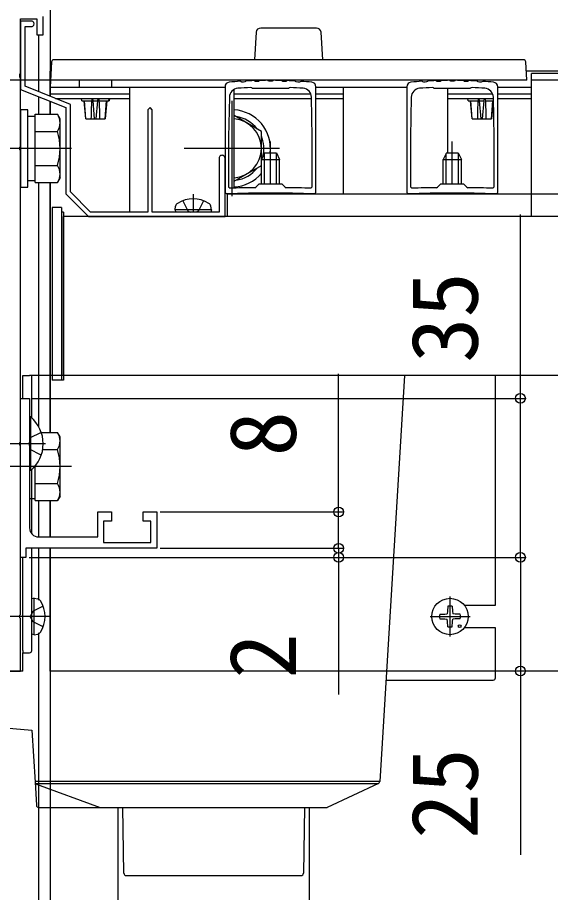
# Model space of a CAD drawing. Units: millimetres, scale not verified. Extents: x -875 to 875, y -1303 to 1296.
# Drawn here: x -284.1 to -166.9, y -872.2 to -679.6 of the extents above; entities that cross this region are included whole.
import ezdxf
from ezdxf.enums import TextEntityAlignment as Align

# ---------------------------------------------------------------- set-up
doc = ezdxf.new("R2010")
doc.units = ezdxf.units.MM
doc.header["$LTSCALE"] = 8
for name, color, linetype in [('0-2_YKK_11', 7, 'Continuous'), ('0-3_YKK_12', 2, 'Continuous'), ('0-4_YKK_13', 4, 'Continuous'), ('0-5_YKK_D', 6, 'Continuous')]:
    doc.layers.add(name, color=color, linetype=linetype)
doc.styles.add('ＭＳ ゴシック', font='')
doc.styles.get('ＭＳ ゴシック').set_extended_font_data('MS Gothic')

msp = doc.modelspace()

# ---------------------------------------------------------------- linework, layer by layer
at = {"layer": '0-2_YKK_11'}
for p, q in [((-218.5, -718.16), (-218.5, -694.882)), ((-178.5, -718.16), (-178.5, -694.882)), ((-219.611, -717.229), (-219.3, -716.929)), ((-218.812, -718.46), (-218.5, -718.16)), ((-179.611, -717.229), (-179.3, -716.929)), ((-178.812, -718.46), (-178.5, -718.16))]:
    msp.add_line(p, q, dxfattribs=at)
for points in [[(-310, -823.46), (-283.5, -823.46), (-283.5, -811.918), (-283.62, -811.735), (-283.62, -811.185), (-283.5, -811.002), (-283.5, -773.918), (-283.62, -773.735), (-283.62, -773.185), (-283.5, -773.002), (-283.5, -708.918), (-283.62, -708.735), (-283.62, -708.185), (-283.5, -708.002), (-283.5, -692.918), (-283.62, -692.735), (-283.62, -692.185), (-283.5, -692.002), (-283.5, -679.96), (-279.9, -679.96), (-279.9, -683.46), (-278.5, -683.46), (-278.5, -679.46)], [(-281.1, -680.46), (-283.5, -680.46), (-283.5, -695.46), (-273.5, -699.46), (-273.5, -718.46), (-268.5, -723.46)], [(-239.8, -710.61), (-239.8, -722.46), (-254.5, -722.46), (-254.5, -699.96), (-255, -699.46), (-255.5, -699.96), (-255.5, -722.46), (-268.086, -722.46), (-272.5, -718.046), (-272.5, -698.783), (-282.5, -694.783), (-282.5, -681.66), (-281.1, -681.66)], [(-238.5, -694.882), (-238.5, -718.16), (-238.188, -718.46)], [(-234.787, -693.87), (-234.966, -693.782), (-235.146, -693.693)], [(-233.811, -693.613), (-233.978, -693.723), (-234.146, -693.832)], [(-224.158, -695.068), (-224.383, -695.155), (-224.5, -695.272), (-232.5, -695.272), (-232.617, -695.155), (-232.842, -695.068)], [(-231.793, -693.726), (-231.97, -693.632), (-232.147, -693.539)], [(-230.805, -693.499), (-230.976, -693.603), (-231.146, -693.707)], [(-228.799, -693.672), (-228.973, -693.573), (-229.147, -693.474)], [(-227.799, -693.474), (-227.973, -693.574), (-228.146, -693.673)], [(-225.805, -693.708), (-225.976, -693.604), (-226.147, -693.5)], [(-224.793, -693.541), (-224.97, -693.635), (-225.146, -693.728)], [(-222.811, -693.834), (-222.978, -693.725), (-223.146, -693.615)], [(-221.787, -693.698), (-221.966, -693.786), (-222.145, -693.875)], [(-198.5, -694.882), (-198.5, -718.16), (-198.188, -718.46)], [(-194.787, -693.87), (-194.966, -693.782), (-195.146, -693.693)], [(-193.811, -693.613), (-193.978, -693.723), (-194.146, -693.832)], [(-184.158, -695.068), (-184.383, -695.155), (-184.5, -695.272), (-192.5, -695.272), (-192.617, -695.155), (-192.842, -695.068)], [(-191.793, -693.726), (-191.97, -693.632), (-192.147, -693.539)], [(-190.805, -693.499), (-190.976, -693.603), (-191.146, -693.707)], [(-188.799, -693.672), (-188.973, -693.573), (-189.147, -693.474)], [(-187.799, -693.474), (-187.973, -693.574), (-188.146, -693.673)], [(-185.805, -693.708), (-185.976, -693.604), (-186.147, -693.5)], [(-184.793, -693.541), (-184.97, -693.635), (-185.146, -693.728)], [(-182.811, -693.834), (-182.978, -693.725), (-183.146, -693.615)], [(-181.787, -693.698), (-181.966, -693.786), (-182.145, -693.875)], [(-237.534, -697.191), (-237.7, -705.972), (-237.7, -716.929), (-237.389, -717.229)], [(-219.3, -716.929), (-219.3, -705.972), (-219.466, -697.191)], [(-197.534, -697.191), (-197.7, -705.972), (-197.7, -716.929), (-197.389, -717.229)], [(-179.3, -716.929), (-179.3, -705.972), (-179.466, -697.191)], [(-268.5, -723.46), (-238.5, -723.46), (-238.5, -710.61)], [(-231.944, -717.096), (-231.736, -717.008), (-231, -716.272), (-226, -716.272), (-225.264, -717.008), (-225.056, -717.096)], [(-191.944, -717.096), (-191.736, -717.008), (-191, -716.272), (-186, -716.272), (-185.264, -717.008), (-185.056, -717.096)], [(-283.5, -798.46), (-283.5, -763.46), (-281.5, -763.46), (-281.5, -773.002), (-281.62, -773.185), (-281.62, -773.735), (-281.5, -773.918), (-281.5, -791.96)], [(-279.5, -793.96), (-266.5, -793.96), (-266.5, -788.46), (-263.5, -788.46), (-263.5, -790.46), (-265.2, -790.46), (-265.2, -795.16), (-254.8, -795.16), (-254.8, -790.46), (-256.5, -790.46), (-256.5, -788.46), (-253.5, -788.46), (-253.5, -796.46), (-282.3, -796.46), (-282.3, -798.46), (-283.5, -798.46)]]:
    msp.add_lwpolyline(points, dxfattribs=at)
for centre, radius, start, end in [((-281.1, -681.06), 0.6, 269.99999, 90.00001), ((-237.5, -694.882), 1, 95.21592, 180.00003), ((-228.5, -793.474), 100.002, 93.81071, 95.21588), ((-228.5, -793.472), 98.501, 92.52651, 94.18035), ((-228.5, -793.472), 99.799, 93.24288, 93.61203), ((-228.5, -793.47), 99.998, 92.08976, 93.04419), ((-228.5, -793.476), 99.805, 91.51923, 91.89108), ((-228.5, -793.469), 99.997, 90.37058, 91.3206), ((-228.5, -793.465), 99.793, 89.79674, 90.17186), ((-228.5, -793.47), 99.998, 88.6515, 89.59815), ((-228.5, -793.469), 99.797, 88.07405, 88.45289), ((-228.5, -793.47), 99.998, 86.93104, 87.87533), ((-228.5, -793.472), 98.501, 85.81965, 87.47349), ((-228.5, -793.477), 99.805, 86.34926, 86.73234), ((-228.5, -793.472), 100, 84.7841, 86.15061), ((-219.5, -694.882), 1, 359.99997, 84.78408), ((-197.5, -694.882), 1, 95.21592, 180.00003), ((-188.5, -793.474), 100.002, 93.81071, 95.21588), ((-188.5, -793.472), 98.501, 92.52651, 94.18035), ((-188.5, -793.472), 99.799, 93.24288, 93.61203), ((-188.5, -793.47), 99.998, 92.08976, 93.04419), ((-188.5, -793.476), 99.805, 91.51923, 91.89108), ((-188.5, -793.469), 99.997, 90.37058, 91.3206), ((-188.5, -793.465), 99.793, 89.79674, 90.17186), ((-188.5, -793.47), 99.998, 88.6515, 89.59815), ((-188.5, -793.469), 99.797, 88.07405, 88.45289), ((-188.5, -793.47), 99.998, 86.93104, 87.87533), ((-188.5, -793.472), 98.501, 85.81965, 87.47349), ((-188.5, -793.477), 99.805, 86.34926, 86.73234), ((-188.5, -793.472), 100, 84.7841, 86.15061), ((-179.5, -694.882), 1, 359.99997, 84.78408), ((-235.534, -697.229), 2, 94.18036, 178.91784), ((-221.466, -697.229), 2, 1.08216, 85.81964), ((-195.534, -697.229), 2, 94.18036, 178.91784), ((-181.466, -697.229), 2, 1.08216, 85.81964), ((-239.15, -710.61), 0.65, 359.99999, 180.00001), ((-228.5, -968.275), 251.203, 90.78553, 92.02799), ((-228.5, -968.275), 251.203, 87.97201, 89.21447), ((-188.5, -968.275), 251.203, 90.78553, 92.02799), ((-188.5, -968.275), 251.203, 87.97201, 89.21447), ((-228.5, -968.273), 250.001, 87.77904, 92.22096), ((-188.5, -968.273), 250.001, 87.77904, 92.22096), ((-279.5, -791.96), 2, 180.00001, 269.99999)]:
    msp.add_arc(centre, radius, start, end, dxfattribs=at)
at = {"layer": '0-3_YKK_12'}
for p, q in [((-277, -440.307), (-277, -696.983)), ((-279.5, -683.45), (-279.5, -695.983)), ((-276.786, -691.46), (-277, -691.46)), ((-277, -696.983), (-277, -691.46)), ((515.523, -691.46), (-172.214, -691.46)), ((516.04, -691.96), (-171.092, -691.96)), ((-171.092, -723.46), (-171.092, -691.96)), ((-277, -694.96), (-238.5, -694.96)), ((-218.5, -694.96), (-198.5, -694.96)), ((-178.5, -694.96), (-171.092, -694.96)), ((518.138, -693.46), (-171.092, -693.46)), ((-277, -696.46), (-259.5, -696.46)), ((-236.5, -696.46), (-219.619, -696.46)), ((-218.5, -696.46), (-212.5, -696.46)), ((-189.5, -696.46), (-179.619, -696.46)), ((-178.5, -696.46), (-171.092, -696.46)), ((-279.5, -697.06), (-279.5, -700.954)), ((-277, -700.954), (-277, -698.06)), ((-277, -698.26), (-277, -700.954)), ((-275.807, -697.46), (-259.5, -697.46)), ((-237, -697.96), (-237, -718.96)), ((-236.5, -697.46), (-219.461, -697.46)), ((-218.5, -697.46), (-212.5, -697.46)), ((-189.5, -697.46), (-179.461, -697.46)), ((-178.5, -697.46), (-171.092, -697.46)), ((-226.5, -708.46), (-247.5, -708.46)), ((-279.5, -715.966), (-279.5, -769.665)), ((-238, -718.46), (-238, -723.46)), ((-274, -758.46), (-274, -723.46)), ((121.5, -723.46), (-238, -723.46)), ((542.5, -758.46), (-274, -758.46)), ((-279.5, -785.966), (-279.5, -793.96)), ((-277, -785.966), (-277, -793.96)), ((-277, -793.96), (-277, -785.966)), ((-279.5, -796.46), (-279.5, -807.862)), ((-277, -823.46), (-277, -796.46)), ((-279.5, -815.058), (-279.5, -1053.46))]:
    msp.add_line(p, q, dxfattribs=at)
for points in [[(-277, -715.966), (-277, -758.46), (-277, -770.954)], [(-277, -770.954), (-277, -758.46), (-277, -715.966)], [(-238, -718.46), (121.5, -718.46), (541, -718.46)], [(542.5, -723.46), (121.5, -723.46), (-274, -723.46)], [(-277, -796.46), (-277, -823.46), (-277, -853.46), (-277, -1053.46)], [(542.5, -823.46), (-179, -823.46), (-277, -823.46)]]:
    msp.add_lwpolyline(points, dxfattribs=at)
at = {"layer": '0-4_YKK_13'}
for p, q in [((-231.629, -682.899), (-232, -688.96)), ((-218.369, -681.96), (-230.631, -681.96)), ((-217, -688.96), (-217.371, -682.899)), ((-172.837, -688.96), (-276.163, -688.96)), ((-276.662, -689.429), (-277, -694.96)), ((-172.092, -693.46), (-172.338, -689.429)), ((-277, -694.96), (-238.5, -694.96)), ((-172.092, -693.46), (-276.908, -693.46)), ((-270.5, -694.96), (-270.5, -693.46)), ((-263.5, -693.46), (-263.5, -694.96)), ((-259.5, -694.96), (-259.5, -722.46)), ((-212.5, -694.96), (-212.5, -718.46)), ((-236.5, -717.199), (-236.5, -695.477)), ((-189.5, -709.46), (-189.5, -695.272)), ((-270.025, -697.96), (-270.104, -697.46)), ((-269.979, -697.96), (-270.045, -697.46)), ((-270.025, -697.96), (-269.979, -697.96)), ((-269.15, -701.96), (-269.5, -697.96)), ((-269.143, -701.96), (-269.444, -697.96)), ((-267.525, -697.96), (-267.604, -697.46)), ((-267.525, -697.96), (-266.475, -697.96)), ((-267.175, -701.96), (-267.525, -697.96)), ((-266.825, -701.96), (-266.475, -697.96)), ((-266.475, -697.96), (-266.396, -697.46)), ((-266.149, -697.96), (-264.556, -697.96)), ((-264.857, -701.96), (-264.556, -697.96)), ((-264.5, -697.96), (-264.85, -701.96)), ((-264.556, -697.96), (-264.021, -697.96)), ((-264.021, -697.96), (-263.955, -697.46)), ((-264.021, -697.96), (-263.975, -697.96)), ((-263.896, -697.46), (-263.975, -697.96)), ((-185.025, -697.96), (-185.104, -697.46)), ((-184.979, -697.96), (-185.045, -697.46)), ((-185.025, -697.96), (-184.979, -697.96)), ((-184.15, -701.96), (-184.5, -697.96)), ((-184.143, -701.96), (-184.444, -697.96)), ((-182.525, -697.96), (-182.604, -697.46)), ((-182.525, -697.96), (-181.475, -697.96)), ((-182.175, -701.96), (-182.525, -697.96)), ((-181.825, -701.96), (-181.475, -697.96)), ((-181.475, -697.96), (-181.396, -697.46)), ((-181.149, -697.96), (-179.556, -697.96)), ((-179.857, -701.96), (-179.556, -697.96)), ((-179.5, -697.96), (-179.85, -701.96)), ((-179.556, -697.96), (-179.451, -697.96)), ((-280.3, -701.41), (-281.9, -701.41)), ((-280.3, -700.954), (-275.381, -700.954)), ((-280.3, -715.966), (-280.3, -700.954)), ((-274.8, -701.96), (-275.381, -700.954)), ((-274.8, -714.96), (-274.8, -701.96)), ((-267.985, -701.96), (-267.175, -701.96)), ((-267.175, -701.96), (-266.825, -701.96)), ((-266.825, -701.96), (-266.015, -701.96)), ((-266.015, -701.96), (-264.857, -701.96)), ((-264.857, -701.96), (-264.85, -701.96)), ((-182.985, -701.96), (-182.175, -701.96)), ((-182.175, -701.96), (-181.825, -701.96)), ((-181.825, -701.96), (-181.015, -701.96)), ((-181.015, -701.96), (-179.857, -701.96)), ((-179.857, -701.96), (-179.85, -701.96)), ((-280.3, -712.46), (-280.3, -704.46)), ((-280.3, -704.707), (-275.381, -704.707)), ((-272.3, -708.46), (-298.8, -708.46)), ((-228.5, -716.272), (-228.5, -706.96)), ((-188.5, -716.272), (-188.5, -706.96)), ((-229.8, -709.46), (-230.5, -710.86)), ((-229.846, -716.272), (-229.846, -709.551)), ((-229.8, -709.46), (-227.2, -709.46)), ((-227.2, -709.46), (-226.5, -710.86)), ((-227.154, -716.272), (-227.154, -709.551)), ((-189.8, -709.46), (-190.5, -710.86)), ((-189.846, -716.272), (-189.846, -709.551)), ((-189.8, -709.46), (-187.2, -709.46)), ((-187.2, -709.46), (-186.5, -710.86)), ((-187.154, -716.272), (-187.154, -709.551)), ((-280.3, -712.213), (-275.381, -712.213)), ((-226.5, -716.272), (-226.5, -710.86)), ((-186.5, -716.272), (-186.5, -710.86)), ((-281.9, -715.51), (-280.3, -715.51)), ((-280.3, -715.966), (-275.381, -715.966)), ((-274.8, -714.96), (-275.381, -715.966)), ((-245.5, -718.56), (-245.5, -722.46)), ((-236.5, -718.46), (-236.5, -718.4)), ((-274.5, -721.46), (-276.5, -721.46)), ((-276.5, -721.46), (-276.5, -759.46)), ((-274.5, -721.46), (-274.5, -759.46)), ((-249.5, -721.96), (-249.359, -721.158)), ((-241.5, -721.96), (-249.5, -721.96)), ((-249.5, -721.96), (-249.412, -722.46)), ((-241.5, -721.96), (-241.641, -721.158)), ((-241.5, -721.96), (-241.588, -722.46)), ((-274, -722.46), (-274.5, -722.46)), ((-274.5, -722.46), (-274.5, -759.46)), ((-274, -722.46), (-274, -759.46)), ((-241.588, -722.46), (-249.412, -722.46)), ((-283, -758.46), (-281.5, -758.46)), ((-283, -763.46), (-283, -758.46)), ((-229, -758.46), (-281, -758.46)), ((-199, -758.46), (-229, -758.46)), ((-199, -758.46), (-204.464, -847.792)), ((-179.5, -758.46), (-199, -758.46)), ((-179, -758.46), (-179.5, -758.46)), ((-179, -808.96), (-179, -758.46)), ((-274.5, -759.46), (-276.5, -759.46)), ((-274, -759.46), (-274.5, -759.46)), ((-281.5, -767.56), (-281.5, -779.36)), ((-281.252, -767.56), (-281.5, -767.56)), ((-281.252, -779.36), (-281.252, -767.56)), ((-278.917, -770.96), (-281.5, -772.248)), ((-278.919, -770.954), (-275.381, -770.954)), ((-274.8, -771.96), (-275.381, -770.954)), ((-274.8, -784.96), (-274.8, -771.96)), ((-278, -773.46), (-292, -773.46)), ((-278.917, -775.96), (-281.5, -774.672)), ((-278.602, -774.707), (-275.381, -774.707)), ((-272.3, -778.46), (-298.8, -778.46)), ((-281.252, -779.36), (-281.5, -779.36)), ((-281, -793.283), (-281, -779.139)), ((-280.3, -782.46), (-280.3, -778.408)), ((-280.3, -785.966), (-280.3, -778.408)), ((-280.3, -782.213), (-275.381, -782.213)), ((-281.5, -785.51), (-280.3, -785.51)), ((-274.8, -784.96), (-275.381, -785.966)), ((-280.3, -785.966), (-275.381, -785.966)), ((-281, -818.96), (-281, -796.46)), ((-283, -818.96), (-283, -798.46)), ((-280.5, -807.46), (-281, -807.548)), ((-281, -815.372), (-281, -807.548)), ((-280.5, -807.46), (-279.698, -807.601)), ((-280.5, -815.46), (-280.5, -807.46)), ((-189, -815.86), (-189, -807.06)), ((-189.519, -810.323), (-189.62, -810.84)), ((-189.5, -809.215), (-189.519, -810.323)), ((-188.5, -809.215), (-188.481, -810.323)), ((-188.481, -810.323), (-188.38, -810.84)), ((-185.877, -808.96), (-179.5, -808.96)), ((-179.5, -808.96), (-179, -808.96)), ((-277.1, -811.46), (-298, -811.46)), ((-193.4, -811.46), (-184.6, -811.46)), ((-191.245, -810.96), (-190.137, -810.941)), ((-191.245, -811.96), (-190.137, -811.979)), ((-190.137, -810.941), (-189.62, -810.84)), ((-190.137, -811.979), (-189.62, -812.08)), ((-189.519, -812.597), (-189.62, -812.08)), ((-188.481, -812.597), (-188.38, -812.08)), ((-187.863, -810.941), (-188.38, -810.84)), ((-187.863, -811.979), (-188.38, -812.08)), ((-186.755, -810.96), (-187.863, -810.941)), ((-186.755, -811.96), (-187.863, -811.979)), ((-189.5, -813.705), (-189.519, -812.597)), ((-188.5, -813.705), (-188.481, -812.597)), ((-179.5, -813.96), (-185.878, -813.96)), ((-280.5, -815.46), (-281, -815.372)), ((-280.5, -815.46), (-279.698, -815.318)), ((-283, -818.96), (-283, -819.46)), ((-283, -819.46), (-281.5, -819.46)), ((-283, -823.46), (-283, -819.46)), ((-283, -823.46), (-343.501, -823.46)), ((-203.098, -825.46), (-179.5, -825.46)), ((-343.11, -831.026), (-280.999, -836.46)), ((-281, -836.46), (-280.298, -847.936)), ((-204.464, -847.792), (-280.307, -847.792)), ((-280.298, -847.936), (-279.989, -852.99)), ((-280.192, -848.215), (-280.204, -848.198)), ((-280.192, -848.215), (-229, -848.215)), ((-229, -848.215), (-204.752, -848.215)), ((-204.752, -848.215), (-216, -853.46)), ((-279.49, -853.46), (-266, -853.46)), ((-262, -994.901), (-262, -853.46)), ((-260.747, -867.969), (-261, -853.46)), ((-229, -853.46), (-216, -853.46)), ((-221, -853.46), (-221.253, -867.969)), ((-220, -853.46), (-220, -997.46)), ((-260.247, -868.46), (-221.753, -868.46))]:
    msp.add_line(p, q, dxfattribs=at)
for points in [[(-269.979, -697.96), (-269.444, -697.96), (-267.851, -697.96)], [(-184.979, -697.96), (-184.444, -697.96), (-182.851, -697.96)], [(-269.15, -701.96), (-269.143, -701.96), (-267.985, -701.96)], [(-236.5, -715.677), (-230.5, -712.213), (-230.5, -704.707), (-236.5, -701.243)], [(-184.15, -701.96), (-184.143, -701.96), (-182.985, -701.96)], [(-230.5, -716.272), (-230.5, -710.86), (-226.5, -710.86)], [(-190.5, -716.272), (-190.5, -710.86), (-186.5, -710.86)], [(-247.758, -719.965), (-246.645, -722.197), (-246.151, -722.46)], [(-243.242, -719.965), (-244.355, -722.197), (-244.849, -722.46)], [(-281, -767.781), (-281, -758.46), (-281.5, -758.46)], [(-278.505, -809.202), (-280.737, -810.315), (-281.346, -811.46)], [(-278.505, -813.718), (-280.737, -812.605), (-281.346, -811.46)], [(-179, -824.96), (-179, -813.96), (-179.5, -813.96)], [(-279.97, -848.375), (-266, -853.46), (-229, -853.46)]]:
    msp.add_lwpolyline(points, dxfattribs=at)
msp.add_lwpolyline([(-283.5, -699.96), (-283.5, -716.96), (-281.9, -716.96), (-281.9, -699.96)], close=True, dxfattribs=at)
for centre, radius in [((-189, -811.46), 4), ((-186.879, -813.581), 0.3)]:
    msp.add_circle(centre, radius, dxfattribs=at)
for centre, radius, start, end in [((-230.631, -682.96), 1, 90, 176.5), ((-218.369, -682.96), 1, 3.5, 90), ((-276.163, -689.46), 0.5, 90, 176.5), ((-172.837, -689.46), 0.5, 3.5, 90), ((-237, -708.46), 8.5, 353.24367, 86.62771), ((-278.123, -702.831), 3.323, 325.61575, 34.38425), ((-237, -708.46), 6.5, 274.41173, 85.58827), ((-237, -708.46), 7.05, 37.21814, 82.78186), ((-287.219, -708.46), 12.419, 342.41205, 17.58795), ((-237, -708.46), 7.05, 345.77616, 22.78186), ((-278.123, -714.089), 3.323, 325.61575, 34.38425), ((-237, -708.46), 8.5, 273.37229, 319.88083), ((-237, -708.46), 7.05, 277.21814, 322.78186), ((-245.5, -726.06), 6.5, 57.94412, 122.05588), ((-248.472, -721.314), 0.9, 122.05588, 170), ((-242.528, -721.314), 0.9, 10, 57.94412), ((-286.2, -773.46), 7.7, 309.98312, 50.01688), ((-278.123, -772.831), 3.323, 325.61575, 34.38425), ((-287.219, -778.46), 12.419, 342.41205, 17.58795), ((-278.123, -784.089), 3.323, 325.61575, 34.38425), ((-279.854, -808.488), 0.9, 32.05588, 80), ((-284.6, -811.46), 6.5, 327.94412, 32.05588), ((-281.2, -809.71), 0.2, 359.92103, 0), ((-189, -811.46), 2.3, 77.44414, 102.55586), ((-189, -811.46), 2.3, 167.44414, 192.55586), ((-189, -811.46), 2.3, 347.44414, 12.55586), ((-189, -811.46), 2.3, 257.44414, 282.55586), ((-279.854, -814.432), 0.9, 280, 327.94412), ((-281.5, -818.96), 0.5, 270, 0), ((-179.5, -824.96), 0.5, 270, 0), ((-279.799, -847.905), 0.5, 183.5, 215.87996), ((-279.799, -847.905), 0.5, 218.21174, 250), ((-204.963, -847.762), 0.5, 295, 356.5), ((-279.49, -852.96), 0.5, 183.5, 270), ((-260.247, -867.96), 0.5, 181, 270), ((-221.753, -867.96), 0.5, 270, 359)]:
    msp.add_arc(centre, radius, start, end, dxfattribs=at)
for centre, major_axis, ratio, start_param, end_param in [((-267, -703.959), (0, 11.43), 0.087489, 1.0182613, 1.3950002), ((-267, -701.274), (0, 6.314), 0.158384, 0.922237, 1.0182613), ((-267, -701.274), (0, 6.314), 0.158384, 5.264924, 5.3609483), ((-267, -703.959), (0, 11.43), 0.087489, 4.8881851, 5.264924), ((-182, -703.959), (0, 11.43), 0.087489, 1.0182613, 1.3950002), ((-182, -701.274), (0, 6.314), 0.158384, 0.922237, 1.0182613), ((-182, -701.274), (0, 6.314), 0.158384, 5.264924, 5.3609483), ((-182, -703.959), (0, 11.43), 0.087489, 4.8881851, 5.264924)]:
    msp.add_ellipse(centre, major_axis=major_axis, ratio=ratio, start_param=start_param, end_param=end_param, dxfattribs=at)
at = {"layer": '0-5_YKK_D'}
for p, q in [((-229.8, -693.472), (-423.5, -693.472)), ((-213.5, -788.46), (-213.5, -758.042)), ((-281, -763.46), (-172.5, -763.46)), ((-252.8, -788.46), (-212.5, -788.46)), ((-213.5, -796.46), (-213.5, -788.46)), ((-213.5, -796.46), (-213.5, -792.16)), ((-252.8, -796.46), (-212.5, -796.46)), ((-252.8, -796.46), (-212.5, -796.46)), ((-213.5, -796.46), (-213.5, -798.46)), ((-213.5, -796.46), (-213.5, -800.76)), ((-281.6, -798.46), (-172.5, -798.46)), ((-281.6, -798.46), (-172.5, -798.46)), ((-243.5, -798.46), (-212.5, -798.46)), ((-213.5, -798.46), (-213.5, -828.651))]:
    msp.add_line(p, q, dxfattribs=at)
for points in [[(-173.5, -798.46), (-173.5, -763.46), (-173.5, -723.024)], [(-173.5, -798.46), (-173.5, -823.46), (-173.5, -863.896)]]:
    msp.add_lwpolyline(points, dxfattribs=at)
for centre in [(-173.5, -763.46), (-213.5, -788.46), (-213.5, -796.46), (-213.5, -796.46), (-213.5, -798.46), (-173.5, -798.46), (-173.5, -798.46), (-173.5, -823.46)]:
    msp.add_circle(centre, 1.075, dxfattribs=at)

# ---------------------------------------------------------------- texts
at = {"layer": '0-5_YKK_D', "style": 'ＭＳ ゴシック'}
for s, p in [('35', (-178.5, -755.637)), ('8', (-218.5, -776.224)), ('2', (-218.5, -825.128)), ('25', (-178.5, -860.374))]:
    msp.add_text(s, height=14.66, rotation=90, dxfattribs=at).set_placement(p, align=Align.BOTTOM_LEFT)

doc.saveas('drawing.dxf')
